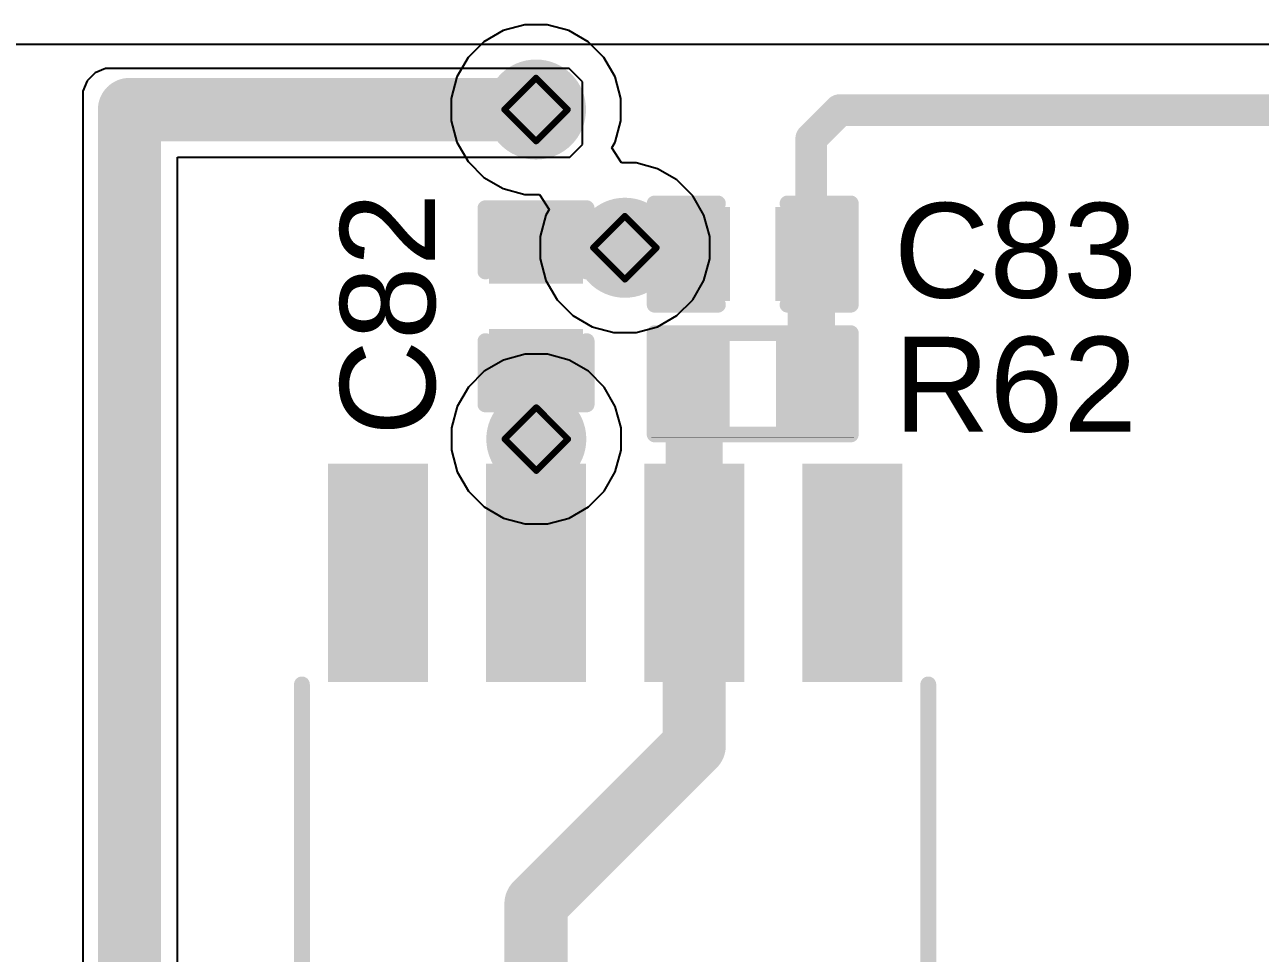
# Model space of a CAD drawing. Header units: inches. Extents: x -17.5 to 14.7, y -6.2 to 5.9.
# Drawn here: x 1.3503 to 1.7409, y 1.9665 to 2.26 of the extents above; entities that cross this region are included whole.
import ezdxf

# ---------------------------------------------------------------- set-up
doc = ezdxf.new("R2010")
doc.units = ezdxf.units.IN
doc.header["$MEASUREMENT"] = 0
for name, color, linetype in [('Bottom Layer', 5, 'Continuous'), ('Bottom Solder', 6, 'Continuous'), ('Drill Drawing', 1, 'Continuous'), ('Ground Layer', 76, 'Continuous'), ('Power Layer', 16, 'Continuous'), ('Top Layer', 1, 'Continuous'), ('Top Overlay', 2, 'Continuous'), ('Top Paste', 8, 'Continuous'), ('Top Solder', 216, 'Continuous'), ('Via Holes', 16, 'Continuous')]:
    doc.layers.add(name, color=color, linetype=linetype)
doc.styles.add('Arial', font='', dxfattribs={"height": 0.2})
doc.styles.get('Arial').set_extended_font_data('Arial')

# ---------------------------------------------------------------- blocks, each defined once
blk = doc.blocks.new('SOIC_8_0_154___3_90___W______3')
at = {"layer": 'Top Layer'}
for points in [[(-0.13681, 0.06319), (-0.13681, 0.08681), (-0.07579, 0.08681), (-0.07579, 0.06319)], [(0.07579, 0.06319), (0.07579, 0.08681), (0.13681, 0.08681), (0.13681, 0.06319)], [(-0.13681, 0.01319), (-0.13681, 0.03681), (-0.07579, 0.03681), (-0.07579, 0.01319)], [(0.07579, 0.01319), (0.07579, 0.03681), (0.13681, 0.03681), (0.13681, 0.01319)], [(-0.13681, -0.03681), (-0.13681, -0.01319), (-0.07579, -0.01319), (-0.07579, -0.03681)], [(0.07579, -0.03681), (0.07579, -0.01319), (0.13681, -0.01319), (0.13681, -0.03681)], [(-0.13681, -0.08681), (-0.13681, -0.06319), (-0.07579, -0.06319), (-0.07579, -0.08681)], [(0.07579, -0.08681), (0.07579, -0.06319), (0.13681, -0.06319), (0.13681, -0.08681)]]:
    blk.add_hatch(color=1, dxfattribs=at).paths.add_polyline_path(points)
at = {"layer": 'Top Overlay'}
blk.add_hatch(color=2, dxfattribs=at).paths.add_polyline_path([(-0.07237, 0.06401), (-0.05837, 0.06401), (-0.05837, 0.08701), (-0.07237, 0.08701)])
at = {"layer": 'Top Paste'}
for points in [[(-0.13681, 0.06319), (-0.13681, 0.08681), (-0.07579, 0.08681), (-0.07579, 0.06319)], [(0.07579, 0.06319), (0.07579, 0.08681), (0.13681, 0.08681), (0.13681, 0.06319)], [(-0.13681, 0.01319), (-0.13681, 0.03681), (-0.07579, 0.03681), (-0.07579, 0.01319)], [(0.07579, 0.01319), (0.07579, 0.03681), (0.13681, 0.03681), (0.13681, 0.01319)], [(-0.13681, -0.03681), (-0.13681, -0.01319), (-0.07579, -0.01319), (-0.07579, -0.03681)], [(0.07579, -0.03681), (0.07579, -0.01319), (0.13681, -0.01319), (0.13681, -0.03681)], [(-0.13681, -0.08681), (-0.13681, -0.06319), (-0.07579, -0.06319), (-0.07579, -0.08681)], [(0.07579, -0.08681), (0.07579, -0.06319), (0.13681, -0.06319), (0.13681, -0.08681)]]:
    blk.add_hatch(color=8, dxfattribs=at).paths.add_polyline_path(points)
at = {"layer": 'Top Solder'}
for points in [[(-0.14081, 0.05919), (-0.14081, 0.09081), (-0.07179, 0.09081), (-0.07179, 0.05919)], [(0.07179, 0.05919), (0.07179, 0.09081), (0.14081, 0.09081), (0.14081, 0.05919)], [(-0.14081, 0.00919), (-0.14081, 0.04081), (-0.07179, 0.04081), (-0.07179, 0.00919)], [(0.07179, 0.00919), (0.07179, 0.04081), (0.14081, 0.04081), (0.14081, 0.00919)], [(-0.14081, -0.04081), (-0.14081, -0.00919), (-0.07179, -0.00919), (-0.07179, -0.04081)], [(0.07179, -0.04081), (0.07179, -0.00919), (0.14081, -0.00919), (0.14081, -0.04081)], [(-0.14081, -0.09081), (-0.14081, -0.05919), (-0.07179, -0.05919), (-0.07179, -0.09081)], [(0.07179, -0.09081), (0.07179, -0.05919), (0.14081, -0.05919), (0.14081, -0.09081)]]:
    blk.add_hatch(color=216, dxfattribs=at).paths.add_polyline_path(points)
at = {"layer": 'Top Overlay'}
for points in [[(-0.072, 0.099, 0.005, 0.005, 0), (0.071, 0.099, 0.005, 0.005, 0)], [(-0.14937, 0.081, 0.005, 0.005, 0), (-0.14937, 0.071, 0.005, 0.005, 0)], [(-0.14937, 0.081, 0.005, 0.005, 0), (-0.14437, 0.076, 0.005, 0.005, 0)], [(-0.14437, 0.076, 0.005, 0.005, 0), (-0.14937, 0.071, 0.005, 0.005, 0)], [(-0.072, -0.099, 0.005, 0.005, 0), (0.071, -0.099, 0.005, 0.005, 0)]]:
    blk.add_lwpolyline(points, format="xyseb", dxfattribs=at)
for points in [[(-0.07325, 0.099, 0.0025, 0.0025, 1), (-0.07075, 0.099, 0.0025, 0.0025, 1)], [(0.06975, 0.099, 0.0025, 0.0025, 1), (0.07225, 0.099, 0.0025, 0.0025, 1)], [(-0.15062, 0.081, 0.0025, 0.0025, 1), (-0.14812, 0.081, 0.0025, 0.0025, 1)], [(-0.15062, 0.081, 0.0025, 0.0025, 1), (-0.14812, 0.081, 0.0025, 0.0025, 1)], [(-0.14562, 0.076, 0.0025, 0.0025, 1), (-0.14312, 0.076, 0.0025, 0.0025, 1)], [(-0.14562, 0.076, 0.0025, 0.0025, 1), (-0.14312, 0.076, 0.0025, 0.0025, 1)], [(-0.15062, 0.071, 0.0025, 0.0025, 1), (-0.14812, 0.071, 0.0025, 0.0025, 1)], [(-0.15062, 0.071, 0.0025, 0.0025, 1), (-0.14812, 0.071, 0.0025, 0.0025, 1)], [(-0.07325, -0.099, 0.0025, 0.0025, 1), (-0.07075, -0.099, 0.0025, 0.0025, 1)], [(0.06975, -0.099, 0.0025, 0.0025, 1), (0.07225, -0.099, 0.0025, 0.0025, 1)]]:
    blk.add_lwpolyline(points, format="xyseb", close=True, dxfattribs=at)
blk = doc.blocks.new('R___0402_14')
at = {"layer": 'Top Layer'}
for points in [[(-0.0275, -0.0125), (-0.0275, 0.0125), (-0.0095, 0.0125), (-0.0095, -0.0125)], [(0.0095, -0.0125), (0.0095, 0.0125), (0.0275, 0.0125), (0.0275, -0.0125)]]:
    blk.add_hatch(color=1, dxfattribs=at).paths.add_polyline_path(points)
at = {"layer": 'Top Paste'}
for points in [[(-0.0275, -0.0125), (-0.0275, 0.0125), (-0.0095, 0.0125), (-0.0095, -0.0125)], [(0.0095, -0.0125), (0.0095, 0.0125), (0.0275, 0.0125), (0.0275, -0.0125)]]:
    blk.add_hatch(color=8, dxfattribs=at).paths.add_polyline_path(points)
at = {"layer": 'Top Solder'}
for points in [[(-0.02967, -0.01467), (-0.02967, 0.01467), (-0.00733, 0.01467), (-0.00733, -0.01467)], [(0.00733, -0.01467), (0.00733, 0.01467), (0.02967, 0.01467), (0.02967, -0.01467)]]:
    blk.add_hatch(color=216, dxfattribs=at).paths.add_polyline_path(points)
at = {"layer": 'Top Overlay'}
for points in [[(-0.031, -0.016, 0.005, 0.005, 0), (-0.031, 0.016, 0.005, 0.005, 0)], [(-0.031, 0.016, 0.005, 0.005, 0), (0.031, 0.016, 0.005, 0.005, 0)], [(0.031, -0.016, 0.005, 0.005, 0), (0.031, 0.016, 0.005, 0.005, 0)], [(-0.031, -0.016, 0.005, 0.005, 0), (0.031, -0.016, 0.005, 0.005, 0)], [(-0.032, -0.017, 0.000127, 0.000127, 0), (0.032, -0.017, 0.000127, 0.000127, 0)]]:
    blk.add_lwpolyline(points, format="xyseb", dxfattribs=at)
for points in [[(-0.03225, 0.016, 0.0025, 0.0025, 1), (-0.02975, 0.016, 0.0025, 0.0025, 1)], [(-0.03225, 0.016, 0.0025, 0.0025, 1), (-0.02975, 0.016, 0.0025, 0.0025, 1)], [(0.02975, 0.016, 0.0025, 0.0025, 1), (0.03225, 0.016, 0.0025, 0.0025, 1)], [(0.02975, 0.016, 0.0025, 0.0025, 1), (0.03225, 0.016, 0.0025, 0.0025, 1)], [(-0.03225, -0.016, 0.0025, 0.0025, 1), (-0.02975, -0.016, 0.0025, 0.0025, 1)], [(-0.03225, -0.016, 0.0025, 0.0025, 1), (-0.02975, -0.016, 0.0025, 0.0025, 1)], [(0.02975, -0.016, 0.0025, 0.0025, 1), (0.03225, -0.016, 0.0025, 0.0025, 1)], [(0.02975, -0.016, 0.0025, 0.0025, 1), (0.03225, -0.016, 0.0025, 0.0025, 1)], [(-0.03203, -0.017, 0.0000635, 0.0000635, 1), (-0.03197, -0.017, 0.0000635, 0.0000635, 1)], [(0.03197, -0.017, 0.0000635, 0.0000635, 1), (0.03203, -0.017, 0.0000635, 0.0000635, 1)]]:
    blk.add_lwpolyline(points, format="xyseb", close=True, dxfattribs=at)
blk = doc.blocks.new('C___0402_38')
at = {"layer": 'Top Layer'}
for points in [[(-0.0275, -0.0125), (-0.0275, 0.0125), (-0.0095, 0.0125), (-0.0095, -0.0125)], [(0.0095, -0.0125), (0.0095, 0.0125), (0.0275, 0.0125), (0.0275, -0.0125)]]:
    blk.add_hatch(color=1, dxfattribs=at).paths.add_polyline_path(points)
at = {"layer": 'Top Paste'}
for points in [[(-0.0275, -0.0125), (-0.0275, 0.0125), (-0.0095, 0.0125), (-0.0095, -0.0125)], [(0.0095, -0.0125), (0.0095, 0.0125), (0.0275, 0.0125), (0.0275, -0.0125)]]:
    blk.add_hatch(color=8, dxfattribs=at).paths.add_polyline_path(points)
at = {"layer": 'Top Solder'}
for points in [[(-0.02986, -0.01486), (-0.02986, 0.01486), (-0.00714, 0.01486), (-0.00714, -0.01486)], [(0.00714, -0.01486), (0.00714, 0.01486), (0.02986, 0.01486), (0.02986, -0.01486)]]:
    blk.add_hatch(color=216, dxfattribs=at).paths.add_polyline_path(points)
at = {"layer": 'Top Overlay'}
for points in [[(-0.031, 0.016, 0.005, 0.005, 0), (-0.011, 0.016, 0.005, 0.005, 0)], [(-0.031, -0.016, 0.005, 0.005, 0), (-0.031, 0.016, 0.005, 0.005, 0)], [(0.011, 0.016, 0.005, 0.005, 0), (0.031, 0.016, 0.005, 0.005, 0)], [(0.031, -0.016, 0.005, 0.005, 0), (0.031, 0.016, 0.005, 0.005, 0)], [(-0.031, -0.016, 0.005, 0.005, 0), (-0.011, -0.016, 0.005, 0.005, 0)], [(0.011, -0.016, 0.005, 0.005, 0), (0.031, -0.016, 0.005, 0.005, 0)]]:
    blk.add_lwpolyline(points, format="xyseb", dxfattribs=at)
for points in [[(-0.03225, 0.016, 0.0025, 0.0025, 1), (-0.02975, 0.016, 0.0025, 0.0025, 1)], [(-0.03225, 0.016, 0.0025, 0.0025, 1), (-0.02975, 0.016, 0.0025, 0.0025, 1)], [(-0.01225, 0.016, 0.0025, 0.0025, 1), (-0.00975, 0.016, 0.0025, 0.0025, 1)], [(0.00975, 0.016, 0.0025, 0.0025, 1), (0.01225, 0.016, 0.0025, 0.0025, 1)], [(0.02975, 0.016, 0.0025, 0.0025, 1), (0.03225, 0.016, 0.0025, 0.0025, 1)], [(0.02975, 0.016, 0.0025, 0.0025, 1), (0.03225, 0.016, 0.0025, 0.0025, 1)], [(-0.03225, -0.016, 0.0025, 0.0025, 1), (-0.02975, -0.016, 0.0025, 0.0025, 1)], [(-0.03225, -0.016, 0.0025, 0.0025, 1), (-0.02975, -0.016, 0.0025, 0.0025, 1)], [(-0.01225, -0.016, 0.0025, 0.0025, 1), (-0.00975, -0.016, 0.0025, 0.0025, 1)], [(0.00975, -0.016, 0.0025, 0.0025, 1), (0.01225, -0.016, 0.0025, 0.0025, 1)], [(0.02975, -0.016, 0.0025, 0.0025, 1), (0.03225, -0.016, 0.0025, 0.0025, 1)], [(0.02975, -0.016, 0.0025, 0.0025, 1), (0.03225, -0.016, 0.0025, 0.0025, 1)]]:
    blk.add_lwpolyline(points, format="xyseb", close=True, dxfattribs=at)
blk = doc.blocks.new('C___0402_39')
at = {"layer": 'Top Layer'}
for points in [[(-0.0275, -0.0125), (-0.0275, 0.0125), (-0.0095, 0.0125), (-0.0095, -0.0125)], [(0.0095, -0.0125), (0.0095, 0.0125), (0.0275, 0.0125), (0.0275, -0.0125)]]:
    blk.add_hatch(color=1, dxfattribs=at).paths.add_polyline_path(points)
at = {"layer": 'Top Paste'}
for points in [[(-0.0275, -0.0125), (-0.0275, 0.0125), (-0.0095, 0.0125), (-0.0095, -0.0125)], [(0.0095, -0.0125), (0.0095, 0.0125), (0.0275, 0.0125), (0.0275, -0.0125)]]:
    blk.add_hatch(color=8, dxfattribs=at).paths.add_polyline_path(points)
at = {"layer": 'Top Solder'}
for points in [[(-0.02986, -0.01486), (-0.02986, 0.01486), (-0.00714, 0.01486), (-0.00714, -0.01486)], [(0.00714, -0.01486), (0.00714, 0.01486), (0.02986, 0.01486), (0.02986, -0.01486)]]:
    blk.add_hatch(color=216, dxfattribs=at).paths.add_polyline_path(points)
at = {"layer": 'Top Overlay'}
for points in [[(-0.031, 0.016, 0.005, 0.005, 0), (-0.011, 0.016, 0.005, 0.005, 0)], [(-0.031, 0.016, 0.005, 0.005, 0), (-0.031, -0.016, 0.005, 0.005, 0)], [(0.011, 0.016, 0.005, 0.005, 0), (0.031, 0.016, 0.005, 0.005, 0)], [(0.031, 0.016, 0.005, 0.005, 0), (0.031, -0.016, 0.005, 0.005, 0)], [(-0.031, -0.016, 0.005, 0.005, 0), (-0.011, -0.016, 0.005, 0.005, 0)], [(0.011, -0.016, 0.005, 0.005, 0), (0.031, -0.016, 0.005, 0.005, 0)]]:
    blk.add_lwpolyline(points, format="xyseb", dxfattribs=at)
for points in [[(-0.03225, 0.016, 0.0025, 0.0025, 1), (-0.02975, 0.016, 0.0025, 0.0025, 1)], [(-0.03225, 0.016, 0.0025, 0.0025, 1), (-0.02975, 0.016, 0.0025, 0.0025, 1)], [(-0.01225, 0.016, 0.0025, 0.0025, 1), (-0.00975, 0.016, 0.0025, 0.0025, 1)], [(0.00975, 0.016, 0.0025, 0.0025, 1), (0.01225, 0.016, 0.0025, 0.0025, 1)], [(0.02975, 0.016, 0.0025, 0.0025, 1), (0.03225, 0.016, 0.0025, 0.0025, 1)], [(0.02975, 0.016, 0.0025, 0.0025, 1), (0.03225, 0.016, 0.0025, 0.0025, 1)], [(-0.03225, -0.016, 0.0025, 0.0025, 1), (-0.02975, -0.016, 0.0025, 0.0025, 1)], [(-0.03225, -0.016, 0.0025, 0.0025, 1), (-0.02975, -0.016, 0.0025, 0.0025, 1)], [(-0.01225, -0.016, 0.0025, 0.0025, 1), (-0.00975, -0.016, 0.0025, 0.0025, 1)], [(0.00975, -0.016, 0.0025, 0.0025, 1), (0.01225, -0.016, 0.0025, 0.0025, 1)], [(0.02975, -0.016, 0.0025, 0.0025, 1), (0.03225, -0.016, 0.0025, 0.0025, 1)], [(0.02975, -0.016, 0.0025, 0.0025, 1), (0.03225, -0.016, 0.0025, 0.0025, 1)]]:
    blk.add_lwpolyline(points, format="xyseb", close=True, dxfattribs=at)

msp = doc.modelspace()

# ---------------------------------------------------------------- hatches: boundary and pattern name
at = {"layer": 'Bottom Layer'}
h = msp.add_hatch(color=5, dxfattribs=at)
edge = h.paths.add_edge_path()
edge.add_arc((1.51191, 2.23315), 0.01181, 0, 360)
h = msp.add_hatch(color=5, dxfattribs=at)
edge = h.paths.add_edge_path()
edge.add_arc((1.54, 2.18947), 0.01181, 0, 360)
h = msp.add_hatch(color=5, dxfattribs=at)
edge = h.paths.add_edge_path()
edge.add_arc((1.512, 2.129), 0.01181, 0, 360)
at = {"layer": 'Bottom Solder'}
h = msp.add_hatch(color=6, dxfattribs=at)
edge = h.paths.add_edge_path()
edge.add_arc((1.51191, 2.23315), 0.01581, 0, 360)
h = msp.add_hatch(color=6, dxfattribs=at)
edge = h.paths.add_edge_path()
edge.add_arc((1.54, 2.18947), 0.01581, 0, 360)
h = msp.add_hatch(color=6, dxfattribs=at)
edge = h.paths.add_edge_path()
edge.add_arc((1.512, 2.129), 0.01581, 0, 360)
at = {"layer": 'Ground Layer'}
h = msp.add_hatch(color=76, dxfattribs=at)
edge = h.paths.add_edge_path()
edge.add_arc((1.51191, 2.23315), 0.01181, 0, 360)
h = msp.add_hatch(color=76, dxfattribs=at)
edge = h.paths.add_edge_path()
edge.add_arc((1.54, 2.18947), 0.01181, 0, 360)
h = msp.add_hatch(color=76, dxfattribs=at)
edge = h.paths.add_edge_path()
edge.add_arc((1.512, 2.129), 0.01181, 0, 360)
at = {"layer": 'Power Layer'}
h = msp.add_hatch(color=16, dxfattribs=at)
edge = h.paths.add_edge_path()
edge.add_arc((1.51191, 2.23315), 0.01181, 0, 360)
h = msp.add_hatch(color=16, dxfattribs=at)
edge = h.paths.add_edge_path()
edge.add_arc((1.54, 2.18947), 0.01181, 0, 360)
h = msp.add_hatch(color=16, dxfattribs=at)
edge = h.paths.add_edge_path()
edge.add_arc((1.512, 2.129), 0.01181, 0, 360)
at = {"layer": 'Top Layer'}
h = msp.add_hatch(color=1, dxfattribs=at)
edge = h.paths.add_edge_path()
edge.add_arc((1.51191, 2.23315), 0.01181, 0, 360)
h = msp.add_hatch(color=1, dxfattribs=at)
edge = h.paths.add_edge_path()
edge.add_arc((1.54, 2.18947), 0.01181, 0, 360)
for points in [[(1.54, 2.17748), (1.57091, 2.17748), (1.57091, 2.20137), (1.54, 2.20137)], [(1.49941, 2.18047), (1.54001, 2.18047), (1.54001, 2.19847), (1.49941, 2.19847)], [(1.55291, 2.13477), (1.57091, 2.13477), (1.57091, 2.15977), (1.55291, 2.15977)], [(1.5001, 2.08677), (1.52372, 2.08677), (1.52372, 2.15247), (1.5001, 2.15247)], [(1.55291, 2.08677), (1.57091, 2.08677), (1.57091, 2.14727), (1.55291, 2.14727)]]:
    msp.add_hatch(color=1, dxfattribs=at).paths.add_polyline_path(points)
h = msp.add_hatch(color=1, dxfattribs=at)
edge = h.paths.add_edge_path()
edge.add_arc((1.512, 2.129), 0.01181, 0, 360)
at = {"layer": 'Top Solder'}
h = msp.add_hatch(color=216, dxfattribs=at)
edge = h.paths.add_edge_path()
edge.add_arc((1.51191, 2.23315), 0.01581, 0, 360)
h = msp.add_hatch(color=216, dxfattribs=at)
edge = h.paths.add_edge_path()
edge.add_arc((1.54, 2.18947), 0.01581, 0, 360)
h = msp.add_hatch(color=216, dxfattribs=at)
edge = h.paths.add_edge_path()
edge.add_arc((1.512, 2.129), 0.01581, 0, 360)
at = {"layer": 'Via Holes'}
h = msp.add_hatch(color=7, dxfattribs=at)
edge = h.paths.add_edge_path()
edge.add_arc((1.51191, 2.23315), 0.00591, 0, 360)
h = msp.add_hatch(color=7, dxfattribs=at)
edge = h.paths.add_edge_path()
edge.add_arc((1.54, 2.18947), 0.00591, 0, 360)
h = msp.add_hatch(color=7, dxfattribs=at)
edge = h.paths.add_edge_path()
edge.add_arc((1.512, 2.129), 0.00591, 0, 360)

# ---------------------------------------------------------------- linework, layer by layer
at = {"layer": 'Bottom Layer'}
for p, q in [((1.2518, 2.25376), (1.94062, 2.25376)), ((1.50165, 2.15398), (1.49554, 2.15045)), ((1.50847, 2.15581), (1.50165, 2.15398)), ((1.51553, 2.15581), (1.50847, 2.15581)), ((1.52235, 2.15398), (1.51553, 2.15581)), ((1.52846, 2.15045), (1.52235, 2.15398)), ((1.49554, 2.15045), (1.49055, 2.14546)), ((1.53345, 2.14546), (1.52846, 2.15045)), ((1.49055, 2.14546), (1.48702, 2.13935)), ((1.53698, 2.13935), (1.53345, 2.14546)), ((1.48702, 2.13935), (1.48519, 2.13253)), ((1.53881, 2.13253), (1.53698, 2.13935)), ((1.48519, 2.13253), (1.48519, 2.12547)), ((1.53881, 2.12547), (1.53881, 2.13253)), ((1.48519, 2.12547), (1.48702, 2.11865)), ((1.53698, 2.11865), (1.53881, 2.12547)), ((1.48702, 2.11865), (1.49055, 2.11254)), ((1.53345, 2.11254), (1.53698, 2.11865)), ((1.49055, 2.11254), (1.49554, 2.10755)), ((1.52846, 2.10755), (1.53345, 2.11254)), ((1.49554, 2.10755), (1.50165, 2.10402)), ((1.52235, 2.10402), (1.52846, 2.10755)), ((1.50165, 2.10402), (1.50847, 2.10219)), ((1.50847, 2.10219), (1.51553, 2.10219)), ((1.51553, 2.10219), (1.52235, 2.10402))]:
    msp.add_line(p, q, dxfattribs=at)
at = {"layer": 'Drill Drawing'}
for points in [[(1.50191, 2.23315, 0.002, 0.002, 0), (1.51191, 2.24315, 0.002, 0.002, 0)], [(1.51191, 2.24315, 0.002, 0.002, 0), (1.52191, 2.23315, 0.002, 0.002, 0)], [(1.50191, 2.23315, 0.002, 0.002, 0), (1.51191, 2.22315, 0.002, 0.002, 0)], [(1.51191, 2.22315, 0.002, 0.002, 0), (1.52191, 2.23315, 0.002, 0.002, 0)], [(1.53, 2.18947, 0.002, 0.002, 0), (1.54, 2.19947, 0.002, 0.002, 0)], [(1.54, 2.19947, 0.002, 0.002, 0), (1.55, 2.18947, 0.002, 0.002, 0)], [(1.53, 2.18947, 0.002, 0.002, 0), (1.54, 2.17947, 0.002, 0.002, 0)], [(1.54, 2.17947, 0.002, 0.002, 0), (1.55, 2.18947, 0.002, 0.002, 0)], [(1.502, 2.129, 0.002, 0.002, 0), (1.512, 2.139, 0.002, 0.002, 0)], [(1.512, 2.139, 0.002, 0.002, 0), (1.522, 2.129, 0.002, 0.002, 0)], [(1.502, 2.129, 0.002, 0.002, 0), (1.512, 2.119, 0.002, 0.002, 0)], [(1.512, 2.119, 0.002, 0.002, 0), (1.522, 2.129, 0.002, 0.002, 0)]]:
    msp.add_lwpolyline(points, format="xyseb", dxfattribs=at)
for points in [[(1.51141, 2.24315, 0.001, 0.001, 1), (1.51241, 2.24315, 0.001, 0.001, 1)], [(1.51141, 2.24315, 0.001, 0.001, 1), (1.51241, 2.24315, 0.001, 0.001, 1)], [(1.50141, 2.23315, 0.001, 0.001, 1), (1.50241, 2.23315, 0.001, 0.001, 1)], [(1.50141, 2.23315, 0.001, 0.001, 1), (1.50241, 2.23315, 0.001, 0.001, 1)], [(1.52141, 2.23315, 0.001, 0.001, 1), (1.52241, 2.23315, 0.001, 0.001, 1)], [(1.52141, 2.23315, 0.001, 0.001, 1), (1.52241, 2.23315, 0.001, 0.001, 1)], [(1.51141, 2.22315, 0.001, 0.001, 1), (1.51241, 2.22315, 0.001, 0.001, 1)], [(1.51141, 2.22315, 0.001, 0.001, 1), (1.51241, 2.22315, 0.001, 0.001, 1)], [(1.5395, 2.19947, 0.001, 0.001, 1), (1.5405, 2.19947, 0.001, 0.001, 1)], [(1.5395, 2.19947, 0.001, 0.001, 1), (1.5405, 2.19947, 0.001, 0.001, 1)], [(1.5295, 2.18947, 0.001, 0.001, 1), (1.5305, 2.18947, 0.001, 0.001, 1)], [(1.5295, 2.18947, 0.001, 0.001, 1), (1.5305, 2.18947, 0.001, 0.001, 1)], [(1.5495, 2.18947, 0.001, 0.001, 1), (1.5505, 2.18947, 0.001, 0.001, 1)], [(1.5495, 2.18947, 0.001, 0.001, 1), (1.5505, 2.18947, 0.001, 0.001, 1)], [(1.5395, 2.17947, 0.001, 0.001, 1), (1.5405, 2.17947, 0.001, 0.001, 1)], [(1.5395, 2.17947, 0.001, 0.001, 1), (1.5405, 2.17947, 0.001, 0.001, 1)], [(1.5115, 2.139, 0.001, 0.001, 1), (1.5125, 2.139, 0.001, 0.001, 1)], [(1.5115, 2.139, 0.001, 0.001, 1), (1.5125, 2.139, 0.001, 0.001, 1)], [(1.5015, 2.129, 0.001, 0.001, 1), (1.5025, 2.129, 0.001, 0.001, 1)], [(1.5015, 2.129, 0.001, 0.001, 1), (1.5025, 2.129, 0.001, 0.001, 1)], [(1.5215, 2.129, 0.001, 0.001, 1), (1.5225, 2.129, 0.001, 0.001, 1)], [(1.5215, 2.129, 0.001, 0.001, 1), (1.5225, 2.129, 0.001, 0.001, 1)], [(1.5115, 2.119, 0.001, 0.001, 1), (1.5125, 2.119, 0.001, 0.001, 1)], [(1.5115, 2.119, 0.001, 0.001, 1), (1.5125, 2.119, 0.001, 0.001, 1)]]:
    msp.add_lwpolyline(points, format="xyseb", close=True, dxfattribs=at)
at = {"layer": 'Ground Layer'}
for p, q in [((1.50165, 2.15398), (1.49554, 2.15045)), ((1.50847, 2.15581), (1.50165, 2.15398)), ((1.51553, 2.15581), (1.50847, 2.15581)), ((1.52235, 2.15398), (1.51553, 2.15581)), ((1.52846, 2.15045), (1.52235, 2.15398)), ((1.49554, 2.15045), (1.49055, 2.14546)), ((1.53345, 2.14546), (1.52846, 2.15045)), ((1.49055, 2.14546), (1.48702, 2.13935)), ((1.53698, 2.13935), (1.53345, 2.14546)), ((1.48702, 2.13935), (1.48519, 2.13253)), ((1.53881, 2.13253), (1.53698, 2.13935)), ((1.48519, 2.13253), (1.48519, 2.12547)), ((1.53881, 2.12547), (1.53881, 2.13253)), ((1.48519, 2.12547), (1.48702, 2.11865)), ((1.53698, 2.11865), (1.53881, 2.12547)), ((1.48702, 2.11865), (1.49055, 2.11254)), ((1.53345, 2.11254), (1.53698, 2.11865)), ((1.49055, 2.11254), (1.49554, 2.10755)), ((1.52846, 2.10755), (1.53345, 2.11254)), ((1.49554, 2.10755), (1.50165, 2.10402)), ((1.52235, 2.10402), (1.52846, 2.10755)), ((1.50165, 2.10402), (1.50847, 2.10219)), ((1.50847, 2.10219), (1.51553, 2.10219)), ((1.51553, 2.10219), (1.52235, 2.10402))]:
    msp.add_line(p, q, dxfattribs=at)
at = {"layer": 'Power Layer'}
for p, q in [((1.50156, 2.25813), (1.49545, 2.2546)), ((1.50838, 2.25996), (1.50156, 2.25813)), ((1.51544, 2.25996), (1.50838, 2.25996)), ((1.52226, 2.25813), (1.51544, 2.25996)), ((1.52837, 2.2546), (1.52226, 2.25813)), ((1.49545, 2.2546), (1.49045, 2.24961)), ((1.53336, 2.24961), (1.52837, 2.2546)), ((1.49045, 2.24961), (1.48692, 2.24349)), ((1.53689, 2.24349), (1.53336, 2.24961)), ((1.48692, 2.24349), (1.4851, 2.23668)), ((1.53872, 2.23668), (1.53689, 2.24349)), ((1.4851, 2.23668), (1.4851, 2.22962)), ((1.53872, 2.22962), (1.53872, 2.23668)), ((1.4851, 2.22962), (1.48692, 2.2228)), ((1.53689, 2.2228), (1.53872, 2.22962)), ((1.48692, 2.2228), (1.49045, 2.21668)), ((1.53587, 2.22103), (1.53689, 2.2228)), ((1.5389, 2.21628), (1.53587, 2.22103)), ((1.49045, 2.21668), (1.49545, 2.21169)), ((1.54353, 2.21628), (1.5389, 2.21628)), ((1.55035, 2.21445), (1.54353, 2.21628)), ((1.49545, 2.21169), (1.50156, 2.20816)), ((1.55646, 2.21092), (1.55035, 2.21445)), ((1.56145, 2.20593), (1.55646, 2.21092)), ((1.50156, 2.20816), (1.50838, 2.20634)), ((1.50838, 2.20634), (1.51301, 2.20634)), ((1.51301, 2.20634), (1.51604, 2.20158)), ((1.56498, 2.19982), (1.56145, 2.20593)), ((1.51502, 2.19982), (1.51319, 2.193)), ((1.51604, 2.20158), (1.51502, 2.19982)), ((1.56681, 2.193), (1.56498, 2.19982)), ((1.51319, 2.193), (1.51319, 2.18594)), ((1.56681, 2.18594), (1.56681, 2.193)), ((1.51319, 2.18594), (1.51502, 2.17912)), ((1.56498, 2.17912), (1.56681, 2.18594)), ((1.51502, 2.17912), (1.51855, 2.173)), ((1.56145, 2.173), (1.56498, 2.17912)), ((1.51855, 2.173), (1.52354, 2.16801)), ((1.55646, 2.16801), (1.56145, 2.173)), ((1.52354, 2.16801), (1.52965, 2.16448)), ((1.55035, 2.16448), (1.55646, 2.16801)), ((1.52965, 2.16448), (1.53647, 2.16266)), ((1.54353, 2.16266), (1.55035, 2.16448)), ((1.53647, 2.16266), (1.54353, 2.16266))]:
    msp.add_line(p, q, dxfattribs=at)
at = {"layer": 'Top Layer'}
for p, q in [((1.37582, 2.24613), (1.37251, 2.24476)), ((1.37761, 2.24613), (1.37582, 2.24613)), ((1.52241, 2.24613), (1.37761, 2.24613)), ((1.52661, 2.24193), (1.52241, 2.24613)), ((1.36998, 2.24222), (1.36861, 2.23892)), ((1.37251, 2.24476), (1.36998, 2.24222)), ((1.36861, 2.23892), (1.36861, 2.23713)), ((1.52661, 2.22213), (1.52661, 2.24193)), ((1.36861, 2.23713), (1.36861, 2.23713)), ((1.36861, 2.23713), (1.36861, 1.75213)), ((1.52261, 2.21813), (1.52661, 2.22213)), ((1.39861, 1.7725), (1.3986, 2.21813)), ((1.3986, 2.21813), (1.52261, 2.21813))]:
    msp.add_line(p, q, dxfattribs=at)
for points in [[(1.38341, 1.75797, 0.02, 0.02, 0), (1.38341, 2.23315, 0.02, 0.02, 0)], [(1.38341, 2.23315, 0.02, 0.02, 0), (1.51191, 2.23315, 0.02, 0.02, 0)], [(1.59891, 2.22398, 0.01, 0.01, 0), (1.60791, 2.23298, 0.01, 0.01, 0)], [(1.60791, 2.23298, 0.01, 0.01, 0), (1.93545, 2.23298, 0.01, 0.01, 0)], [(1.59891, 2.18947, 0.01, 0.01, 0), (1.59891, 2.22398, 0.01, 0.01, 0)], [(1.59891, 2.18747, 0.015, 0.015, 0), (1.59891, 2.18947, 0.015, 0.015, 0)], [(1.59891, 2.14727, 0.015, 0.015, 0), (1.59891, 2.18747, 0.015, 0.015, 0)], [(1.56191, 2.03213, 0.02, 0.02, 0), (1.56191, 2.08677, 0.02, 0.02, 0)], [(1.51191, 1.98213, 0.02, 0.02, 0), (1.56191, 2.03213, 0.02, 0.02, 0)], [(1.51191, 1.87417, 0.02, 0.02, 0), (1.51191, 1.98213, 0.02, 0.02, 0)]]:
    msp.add_lwpolyline(points, format="xyseb", dxfattribs=at)
for points in [[(1.37841, 2.23315, 0.01, 0.01, 1), (1.38841, 2.23315, 0.01, 0.01, 1)], [(1.37841, 2.23315, 0.01, 0.01, 1), (1.38841, 2.23315, 0.01, 0.01, 1)], [(1.50691, 2.23315, 0.01, 0.01, 1), (1.51691, 2.23315, 0.01, 0.01, 1)], [(1.60541, 2.23298, 0.005, 0.005, 1), (1.61041, 2.23298, 0.005, 0.005, 1)], [(1.60541, 2.23298, 0.005, 0.005, 1), (1.61041, 2.23298, 0.005, 0.005, 1)], [(1.59641, 2.22398, 0.005, 0.005, 1), (1.60141, 2.22398, 0.005, 0.005, 1)], [(1.59641, 2.22398, 0.005, 0.005, 1), (1.60141, 2.22398, 0.005, 0.005, 1)], [(1.59516, 2.18947, 0.0075, 0.0075, 1), (1.60266, 2.18947, 0.0075, 0.0075, 1)], [(1.59516, 2.18747, 0.0075, 0.0075, 1), (1.60266, 2.18747, 0.0075, 0.0075, 1)], [(1.59516, 2.18747, 0.0075, 0.0075, 1), (1.60266, 2.18747, 0.0075, 0.0075, 1)], [(1.59641, 2.18947, 0.005, 0.005, 1), (1.60141, 2.18947, 0.005, 0.005, 1)], [(1.59516, 2.14727, 0.0075, 0.0075, 1), (1.60266, 2.14727, 0.0075, 0.0075, 1)], [(1.55691, 2.08677, 0.01, 0.01, 1), (1.56691, 2.08677, 0.01, 0.01, 1)], [(1.55691, 2.03213, 0.01, 0.01, 1), (1.56691, 2.03213, 0.01, 0.01, 1)], [(1.55691, 2.03213, 0.01, 0.01, 1), (1.56691, 2.03213, 0.01, 0.01, 1)], [(1.50691, 1.98213, 0.01, 0.01, 1), (1.51691, 1.98213, 0.01, 0.01, 1)], [(1.50691, 1.98213, 0.01, 0.01, 1), (1.51691, 1.98213, 0.01, 0.01, 1)]]:
    msp.add_lwpolyline(points, format="xyseb", close=True, dxfattribs=at)
at = {"layer": 'Top Solder'}
for points in [[(1.38341, 2.23315, 0.02, 0.02, 0), (1.51191, 2.23315, 0.02, 0.02, 0)], [(1.38341, 1.75797, 0.02, 0.02, 0), (1.38341, 2.23315, 0.02, 0.02, 0)]]:
    msp.add_lwpolyline(points, format="xyseb", dxfattribs=at)
for points in [[(1.37841, 2.23315, 0.01, 0.01, 1), (1.38841, 2.23315, 0.01, 0.01, 1)], [(1.37841, 2.23315, 0.01, 0.01, 1), (1.38841, 2.23315, 0.01, 0.01, 1)], [(1.50691, 2.23315, 0.01, 0.01, 1), (1.51691, 2.23315, 0.01, 0.01, 1)]]:
    msp.add_lwpolyline(points, format="xyseb", close=True, dxfattribs=at)

# ---------------------------------------------------------------- block references
at = {"rotation": 90}
for name, p in [('C___0402_39', (1.51191, 2.17097)), ('SOIC_8_0_154___3_90___W______3', (1.53691, 1.98047))]:
    msp.add_blockref(name, p, dxfattribs=at)
for name, p in [('C___0402_38', (1.58041, 2.18747)), ('R___0402_14', (1.58041, 2.14647))]:
    msp.add_blockref(name, p)

# ---------------------------------------------------------------- texts
at = {"layer": 'Top Overlay', "style": 'Arial'}
for s, rotation, p in [('C82', 90, (1.48, 2.13001)), ('C83', 360, (1.62501, 2.17365)), ('R62', 360, (1.62501, 2.13133))]:
    msp.add_text(s, height=0.03, rotation=rotation, dxfattribs=at).set_placement(p)

doc.saveas('drawing.dxf')
